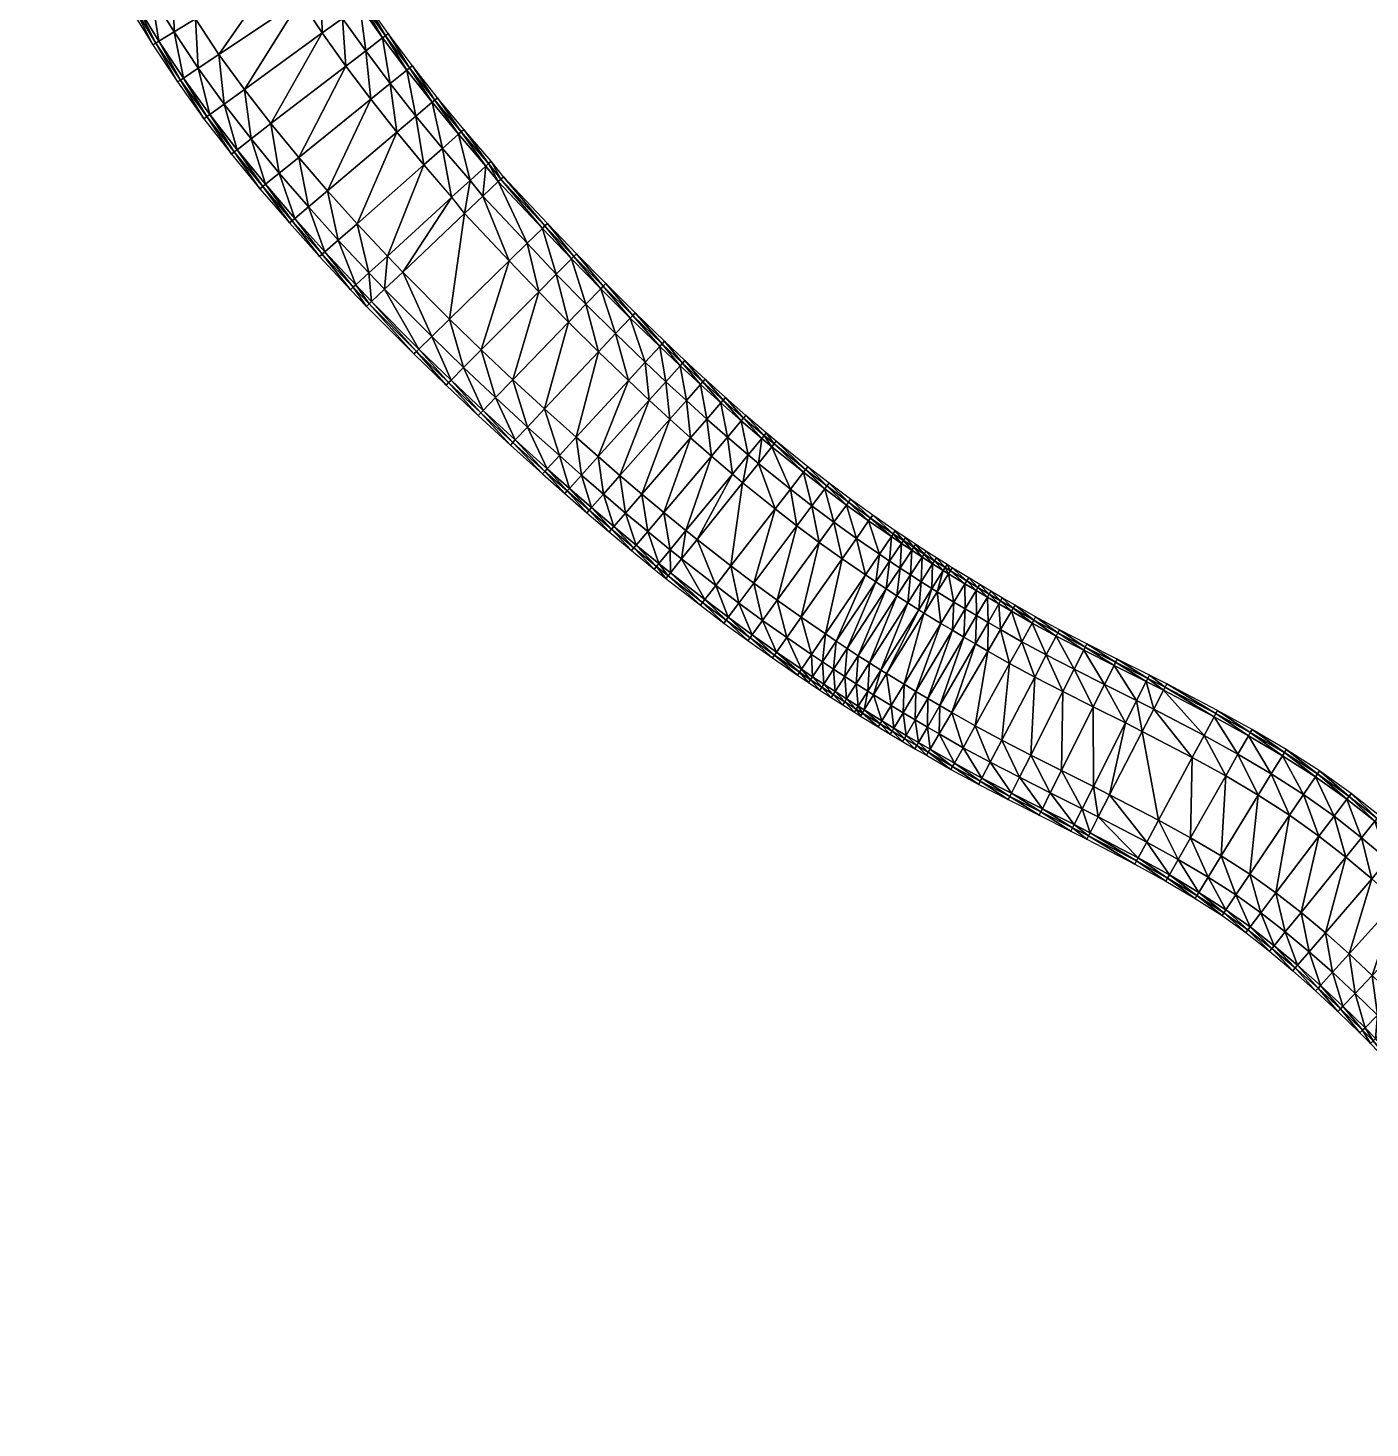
# Model space of a CAD drawing. Extents: x -796 to 2083, y -2726 to 2815.
# Drawn here: x 1285.7 to 1474.1, y -1359.8 to -1163.2 of the extents above; entities that cross this region are included whole.
import ezdxf

# ---------------------------------------------------------------- set-up
doc = ezdxf.new("R2010")
doc.units = 0
for name, color, linetype in [('MELLAHA04LEFTLOBANK', 82, 'CONTINUOUS'), ('MELLAHA04RIGHTLOBANK', 82, 'CONTINUOUS'), ('MELLAHA04TRACK', 82, 'CONTINUOUS')]:
    doc.layers.add(name, color=color, linetype=linetype)

msp = doc.modelspace()

# ---------------------------------------------------------------- meshes
at = {"layer": 'MELLAHA04LEFTLOBANK', "color": 82}
mesh = msp.add_polyface(dxfattribs=at)
corners = [(1326.569946, -1151.15979, 5.120836), (1326.815918, -1157.305298, 5.120939), (1329.312866, -1155.641479, 5.120939), (1324.014404, -1152.732178, 5.120836), (1323.90271, -1159.246338, 5.120939), (1321.033081, -1154.566528, 5.120836), (1330.145264, -1155.086914, 5.120939), (1332.645752, -1159.758301, 5.621047), (1333.050781, -1159.464844, 5.121047), (1329.729004, -1155.364136, 5.620939), (1332.240845, -1160.051636, 5.121047), (1329.811035, -1161.81189, 5.121047), (1326.976074, -1163.865479, 5.121047), (1335.851196, -1164.26062, 5.621167), (1336.248047, -1163.956299, 5.121167), (1335.454468, -1164.564941, 5.121167), (1333.074097, -1166.391113, 5.121167), (1330.296875, -1168.521729, 5.121167), (1339.242065, -1168.772827, 5.62129), (1339.631226, -1168.458862, 5.12129), (1338.852905, -1169.086914, 5.12129), (1336.518188, -1170.971191, 5.12129), (1333.794434, -1173.169434, 5.12129), (1342.794922, -1173.276855, 5.621415), (1343.17688, -1172.954102, 5.121415), (1342.412964, -1173.599487, 5.121415), (1340.121216, -1175.535767, 5.121415), (1337.44751, -1177.794678, 5.121415), (1346.490845, -1177.759766, 5.621542), (1346.866089, -1177.429199, 5.121542), (1346.115601, -1178.09021, 5.121542)]
mesh.append_faces([[corners[k] for k in face] for face in [(0, 1, 2), (3, 4, 1), (3, 5, 4), (6, 7, 8), (6, 9, 7), (9, 10, 7), (9, 2, 10), (2, 11, 10), (2, 1, 11), (1, 12, 11), (1, 4, 12), (8, 13, 14), (8, 7, 13), (7, 15, 13), (7, 10, 15), (10, 16, 15), (10, 11, 16), (11, 17, 16), (11, 12, 17), (14, 18, 19), (14, 13, 18), (13, 20, 18), (13, 15, 20), (15, 21, 20), (15, 16, 21), (16, 22, 21), (16, 17, 22), (19, 23, 24), (19, 18, 23), (18, 25, 23), (18, 20, 25), (20, 26, 25), (20, 21, 26), (21, 27, 26), (21, 22, 27), (24, 28, 29), (24, 23, 28), (23, 30, 28), (23, 25, 30)]])
mesh = msp.add_polyface(dxfattribs=at)
corners = [(1342.412964, -1173.599487, 5.121415), (1343.864258, -1180.07312, 5.121542), (1346.115601, -1178.09021, 5.121542), (1340.121216, -1175.535767, 5.121415), (1341.237549, -1182.386475, 5.121542), (1337.44751, -1177.794678, 5.121415), (1346.866089, -1177.429199, 5.121542), (1350.309814, -1182.208496, 5.621669), (1350.678711, -1181.871094, 5.121669), (1346.490845, -1177.759766, 5.621542), (1349.940918, -1182.546021, 5.121669), (1347.727173, -1184.570923, 5.121669), (1345.144531, -1186.93335, 5.121669), (1352.050781, -1184.389648, 5.620322), (1352.413818, -1184.045776, 5.120322), (1351.687744, -1184.733398, 5.120322), (1349.509521, -1186.796387, 5.120322), (1346.968262, -1189.203247, 5.120322), (1358.238525, -1190.956299, 5.621917), (1358.596069, -1190.606689, 5.121917), (1357.881104, -1191.305908, 5.121917), (1355.735962, -1193.40332, 5.121917), (1353.233398, -1195.850342, 5.121917), (1362.309082, -1195.232178, 5.622037), (1362.661377, -1194.877441, 5.122037), (1361.956665, -1195.587036, 5.122036), (1359.842651, -1197.715698, 5.122036), (1357.376343, -1200.199219, 5.122036), (1366.42395, -1199.428101, 5.622151), (1366.076538, -1199.787598, 5.122151)]
mesh.append_faces([[corners[k] for k in face] for face in [(0, 1, 2), (0, 3, 1), (3, 4, 1), (3, 5, 4), (6, 7, 8), (6, 9, 7), (9, 10, 7), (9, 2, 10), (2, 11, 10), (2, 1, 11), (1, 12, 11), (1, 4, 12), (8, 13, 14), (8, 7, 13), (7, 15, 13), (7, 10, 15), (10, 16, 15), (10, 11, 16), (11, 17, 16), (11, 12, 17), (14, 18, 19), (14, 13, 18), (13, 20, 18), (13, 15, 20), (15, 21, 20), (15, 16, 21), (16, 22, 21), (16, 17, 22), (19, 23, 24), (19, 18, 23), (18, 25, 23), (18, 20, 25), (20, 26, 25), (20, 21, 26), (21, 27, 26), (21, 22, 27), (24, 23, 28), (23, 25, 29)]])
mesh = msp.add_polyface(dxfattribs=at)
corners = [(1362.661377, -1194.877441, 5.122037), (1366.42395, -1199.428101, 5.622151), (1366.771484, -1199.068481, 5.122151), (1362.309082, -1195.232178, 5.622037), (1366.076538, -1199.787598, 5.122151), (1361.956665, -1195.587036, 5.122036), (1363.991577, -1201.944824, 5.122151), (1359.842651, -1197.715698, 5.122036), (1361.559204, -1204.461548, 5.122151), (1357.376343, -1200.199219, 5.122036), (1370.563477, -1203.532593, 5.62226), (1370.906372, -1203.168701, 5.12226), (1370.220459, -1203.896484, 5.12226), (1368.162842, -1206.079712, 5.12226), (1365.762329, -1208.626709, 5.12226), (1374.708008, -1207.5354, 5.622361), (1375.046753, -1207.167603, 5.122361), (1374.369385, -1207.903198, 5.122361), (1372.33728, -1210.110229, 5.122361), (1369.966553, -1212.685181, 5.122361), (1377.572144, -1210.237427, 5.622424), (1377.907471, -1209.866455, 5.122424), (1377.236938, -1210.608398, 5.122424), (1375.22522, -1212.833984, 5.122424), (1372.878174, -1215.430542, 5.122424), (1380.424927, -1212.872192, 5.622483), (1380.093506, -1213.24646, 5.122483), (1378.104736, -1215.492676, 5.122483), (1375.784546, -1218.113159, 5.122483), (1378.695313, -1220.736572, 5.122538), (1380.985962, -1218.090332, 5.122538)]
mesh.append_faces([[corners[k] for k in face] for face in [(0, 1, 2), (3, 4, 1), (5, 6, 4), (5, 7, 6), (7, 8, 6), (7, 9, 8), (2, 10, 11), (2, 1, 10), (1, 12, 10), (1, 4, 12), (4, 13, 12), (4, 6, 13), (6, 14, 13), (6, 8, 14), (11, 15, 16), (11, 10, 15), (10, 17, 15), (10, 12, 17), (12, 18, 17), (12, 13, 18), (13, 19, 18), (13, 14, 19), (16, 20, 21), (16, 15, 20), (15, 22, 20), (15, 17, 22), (17, 23, 22), (17, 18, 23), (18, 24, 23), (18, 19, 24), (21, 20, 25), (20, 22, 26), (22, 27, 26), (22, 23, 27), (23, 28, 27), (23, 24, 28), (27, 29, 30), (27, 28, 29)]])
mesh = msp.add_polyface(dxfattribs=at)
corners = [(1377.907471, -1209.866455, 5.122424), (1380.424927, -1212.872192, 5.622483), (1380.75647, -1212.497803, 5.122483), (1377.572144, -1210.237427, 5.622424), (1380.093506, -1213.24646, 5.122483), (1383.276733, -1215.44397, 5.622538), (1383.604004, -1215.065918, 5.122538), (1382.949463, -1215.822021, 5.122538), (1380.985962, -1218.090332, 5.122538), (1378.104736, -1215.492676, 5.122483), (1386.134888, -1217.954956, 5.622587), (1386.45752, -1217.572998, 5.122587), (1385.812378, -1218.337036, 5.122587), (1383.876953, -1220.629272, 5.122587), (1381.618896, -1223.303589, 5.122587), (1378.695313, -1220.736572, 5.122538), (1389.010254, -1220.409912, 5.622631), (1389.327759, -1220.023682, 5.122631), (1388.692749, -1220.796265, 5.122631), (1386.78772, -1223.11377, 5.122631), (1384.565063, -1225.817627, 5.122631), (1390.422119, -1221.581787, 5.62032), (1390.734253, -1221.191162, 5.12032), (1390.110107, -1221.972534, 5.12032), (1388.237549, -1224.316528, 5.12032), (1386.053101, -1227.051147, 5.12032), (1394.85083, -1225.167725, 5.6227), (1394.544556, -1225.562988, 5.1227), (1392.706787, -1227.934204, 5.1227), (1390.562744, -1230.700806, 5.1227), (1393.632813, -1233.076416, 5.122725)]
mesh.append_faces([[corners[k] for k in face] for face in [(0, 1, 2), (3, 4, 1), (2, 5, 6), (2, 1, 5), (1, 7, 5), (1, 4, 7), (4, 8, 7), (4, 9, 8), (6, 10, 11), (6, 5, 10), (5, 12, 10), (5, 7, 12), (7, 13, 12), (7, 8, 13), (8, 14, 13), (8, 15, 14), (11, 16, 17), (11, 10, 16), (10, 18, 16), (10, 12, 18), (12, 19, 18), (12, 13, 19), (13, 20, 19), (13, 14, 20), (17, 21, 22), (17, 16, 21), (16, 23, 21), (16, 18, 23), (18, 24, 23), (18, 19, 24), (19, 25, 24), (19, 20, 25), (22, 21, 26), (21, 23, 27), (23, 28, 27), (23, 24, 28), (24, 29, 28), (24, 25, 29), (28, 29, 30)]])
mesh = msp.add_polyface(dxfattribs=at)
corners = [(1390.734253, -1221.191162, 5.12032), (1394.85083, -1225.167725, 5.6227), (1395.157104, -1224.772461, 5.1227), (1390.422119, -1221.581787, 5.62032), (1394.544556, -1225.562988, 5.1227), (1397.835693, -1227.478394, 5.622725), (1398.135986, -1227.078491, 5.122725), (1397.535522, -1227.878174, 5.122725), (1395.734253, -1230.277344, 5.122725), (1392.706787, -1227.934204, 5.1227), (1393.632813, -1233.076416, 5.122725), (1400.876709, -1229.748657, 5.622744), (1401.170654, -1229.344116, 5.122744), (1400.582886, -1230.153198, 5.122744), (1398.819702, -1232.580444, 5.122744), (1396.762695, -1235.412354, 5.122744), (1403.983765, -1231.9823, 5.622755), (1404.270996, -1231.57312, 5.122755), (1403.696533, -1232.391602, 5.122755), (1401.972778, -1234.847046, 5.122755), (1399.96167, -1237.711792, 5.122755), (1407.166748, -1234.183594, 5.622758), (1407.447266, -1233.769653, 5.122758), (1406.88623, -1234.597412, 5.122758), (1405.203003, -1237.080811, 5.122758), (1403.239258, -1239.978027, 5.122758), (1406.64502, -1238.050781, 5.122757), (1404.702148, -1240.962158, 5.122757), (1406.181763, -1241.941895, 5.122757), (1408.103516, -1239.016724, 5.122757)]
mesh.append_faces([[corners[k] for k in face] for face in [(0, 1, 2), (3, 4, 1), (2, 5, 6), (2, 1, 5), (1, 7, 5), (1, 4, 7), (4, 8, 7), (4, 9, 8), (9, 10, 8), (6, 11, 12), (6, 5, 11), (5, 13, 11), (5, 7, 13), (7, 14, 13), (7, 8, 14), (8, 15, 14), (8, 10, 15), (12, 16, 17), (12, 11, 16), (11, 18, 16), (11, 13, 18), (13, 19, 18), (13, 14, 19), (14, 20, 19), (14, 15, 20), (17, 21, 22), (17, 16, 21), (16, 23, 21), (16, 18, 23), (18, 24, 23), (18, 19, 24), (19, 25, 24), (19, 20, 25), (23, 24, 26), (24, 27, 26), (24, 25, 27), (26, 28, 29), (26, 27, 28)]])
mesh = msp.add_polyface(dxfattribs=at)
corners = [(1407.447266, -1233.769653, 5.122758), (1408.587891, -1235.139648, 5.622757), (1408.865356, -1234.723633, 5.122757), (1407.166748, -1234.183594, 5.622758), (1408.310303, -1235.55542, 5.122757), (1406.88623, -1234.597412, 5.122758), (1406.64502, -1238.050781, 5.122757), (1410.025269, -1236.091431, 5.622757), (1410.299805, -1235.673584, 5.122757), (1409.750732, -1236.509277, 5.122757), (1408.103516, -1239.016724, 5.122757), (1411.47998, -1237.039795, 5.622757), (1411.751465, -1236.619873, 5.122757), (1411.208496, -1237.459595, 5.122757), (1409.579468, -1239.97876, 5.122757), (1407.678833, -1242.917847, 5.122757), (1412.952637, -1237.984619, 5.622756), (1413.221191, -1237.562866, 5.122756), (1412.684204, -1238.406494, 5.122756), (1411.073486, -1240.937378, 5.122756), (1414.44519, -1238.927124, 5.622756), (1414.710693, -1238.503418, 5.122756), (1414.17981, -1239.35083, 5.122756), (1412.587158, -1241.893311, 5.122756), (1415.178467, -1239.380859, 5.620315), (1415.440796, -1238.9552, 5.120315), (1414.916016, -1239.806519, 5.120315), (1413.341797, -1242.360229, 5.120315), (1417.489624, -1240.804199, 5.622756), (1417.749023, -1240.376709, 5.122756), (1417.230347, -1241.231689, 5.122756)]
mesh.append_faces([[corners[k] for k in face] for face in [(0, 1, 2), (0, 3, 1), (3, 4, 1), (3, 5, 4), (5, 6, 4), (2, 7, 8), (2, 1, 7), (1, 9, 7), (1, 4, 9), (4, 10, 9), (4, 6, 10), (8, 11, 12), (8, 7, 11), (7, 13, 11), (7, 9, 13), (9, 14, 13), (9, 10, 14), (10, 15, 14), (12, 16, 17), (12, 11, 16), (11, 18, 16), (11, 13, 18), (13, 19, 18), (13, 14, 19), (17, 20, 21), (17, 16, 20), (16, 22, 20), (16, 18, 22), (18, 23, 22), (18, 19, 23), (21, 24, 25), (21, 20, 24), (20, 26, 24), (20, 22, 26), (22, 27, 26), (25, 28, 29), (25, 24, 28), (24, 30, 28), (24, 26, 30)]])
mesh = msp.add_polyface(dxfattribs=at)
corners = [(1408.103516, -1239.016724, 5.122757), (1406.181763, -1241.941895, 5.122757), (1407.678833, -1242.917847, 5.122757), (1409.579468, -1239.97876, 5.122757), (1409.194214, -1243.890137, 5.122756), (1411.073486, -1240.937378, 5.122756), (1410.729126, -1244.859375, 5.122756), (1412.587158, -1241.893311, 5.122756), (1414.17981, -1239.35083, 5.122756), (1413.341797, -1242.360229, 5.120315), (1411.505127, -1245.3396, 5.120315), (1414.916016, -1239.806519, 5.120315), (1415.674316, -1243.796509, 5.122756), (1417.230347, -1241.231689, 5.122756), (1413.858887, -1246.78894, 5.122756), (1417.749023, -1240.376709, 5.122756), (1419.043945, -1241.739746, 5.622755), (1419.300293, -1241.310303, 5.122756), (1417.489624, -1240.804199, 5.622756), (1418.787598, -1242.168945, 5.122755), (1417.249756, -1244.744873, 5.122755), (1415.455688, -1247.75, 5.122755), (1420.62085, -1242.673706, 5.622755), (1420.874146, -1242.242676, 5.122755), (1420.367554, -1243.104858, 5.122755), (1418.8479, -1245.691406, 5.122755), (1417.074829, -1248.709106, 5.122755), (1422.220947, -1243.606445, 5.622755), (1421.970703, -1244.039307, 5.122755), (1420.468994, -1246.636475, 5.122755), (1418.717041, -1249.666382, 5.122754), (1422.227417, -1247.645874, 5.122754), (1420.449707, -1250.660767, 5.122754)]
mesh.append_faces([[corners[k] for k in face] for face in [(0, 1, 2), (3, 4, 5), (3, 2, 4), (5, 6, 7), (5, 4, 6), (8, 7, 9), (7, 10, 9), (7, 6, 10), (11, 12, 13), (11, 9, 12), (9, 14, 12), (9, 10, 14), (15, 16, 17), (15, 18, 16), (18, 19, 16), (18, 13, 19), (13, 20, 19), (13, 12, 20), (12, 21, 20), (12, 14, 21), (17, 22, 23), (17, 16, 22), (16, 24, 22), (16, 19, 24), (19, 25, 24), (19, 20, 25), (20, 26, 25), (20, 21, 26), (23, 22, 27), (22, 28, 27), (22, 24, 28), (24, 29, 28), (24, 25, 29), (25, 30, 29), (25, 26, 30), (28, 29, 31), (29, 32, 31), (29, 30, 32)]])
mesh = msp.add_polyface(dxfattribs=at)
corners = [(1420.874146, -1242.242676, 5.122755), (1422.220947, -1243.606445, 5.622755), (1422.471313, -1243.173584, 5.122755), (1424.005127, -1244.630859, 5.622754), (1424.259155, -1244.200195, 5.122754), (1423.751221, -1245.061646, 5.122754), (1421.970703, -1244.039307, 5.122755), (1422.227417, -1247.645874, 5.122754), (1426.897583, -1246.310181, 5.622755), (1427.140137, -1245.872803, 5.122755), (1426.654907, -1246.747437, 5.122755), (1425.199341, -1249.371094, 5.122755), (1423.501221, -1252.432129, 5.122755), (1420.449707, -1250.660767, 5.122754), (1430.259277, -1248.114868, 5.622756), (1430.490723, -1247.671631, 5.122756), (1430.027832, -1248.558105, 5.122756), (1428.639282, -1251.217529, 5.122756), (1427.019287, -1254.320313, 5.122755), (1434.125854, -1250.097412, 5.622756), (1434.35144, -1249.651123, 5.122756), (1433.900391, -1250.543579, 5.122756), (1432.546997, -1253.221069, 5.122756), (1430.96814, -1256.344727, 5.122756), (1438.378174, -1252.232178, 5.622756), (1438.601929, -1251.784912, 5.122756), (1438.154541, -1252.679321, 5.122756), (1436.812622, -1255.362427, 5.122756), (1435.24707, -1258.492798, 5.122756), (1439.761963, -1260.75647, 5.122755)]
mesh.append_faces([[corners[k] for k in face] for face in [(0, 1, 2), (2, 3, 4), (2, 1, 3), (1, 5, 3), (1, 6, 5), (6, 7, 5), (4, 8, 9), (4, 3, 8), (3, 10, 8), (3, 5, 10), (5, 11, 10), (5, 7, 11), (7, 12, 11), (7, 13, 12), (9, 14, 15), (9, 8, 14), (8, 16, 14), (8, 10, 16), (10, 17, 16), (10, 11, 17), (11, 18, 17), (11, 12, 18), (15, 19, 20), (15, 14, 19), (14, 21, 19), (14, 16, 21), (16, 22, 21), (16, 17, 22), (17, 23, 22), (17, 18, 23), (20, 24, 25), (20, 19, 24), (19, 26, 24), (19, 21, 26), (21, 27, 26), (21, 22, 27), (22, 28, 27), (22, 23, 28), (27, 28, 29)]])
mesh = msp.add_polyface(dxfattribs=at)
corners = [(1438.601929, -1251.784912, 5.122756), (1442.912354, -1254.505371, 5.622756), (1443.137329, -1254.05896, 5.122756), (1438.378174, -1252.232178, 5.622756), (1442.687256, -1254.951904, 5.122756), (1438.154541, -1252.679321, 5.122756), (1441.337158, -1257.630981, 5.122755), (1436.812622, -1255.362427, 5.122756), (1439.761963, -1260.75647, 5.122755), (1445.341797, -1255.734985, 5.620314), (1445.571045, -1255.290649, 5.120314), (1445.112427, -1256.179199, 5.120314), (1443.736206, -1258.845093, 5.120314), (1442.130615, -1261.9552, 5.120314), (1452.456055, -1259.447021, 5.622755), (1452.692627, -1259.006592, 5.122755), (1452.21936, -1259.887573, 5.122755), (1450.799438, -1262.530396, 5.122755), (1449.142944, -1265.61377, 5.122755), (1457.29541, -1262.117432, 5.622754), (1457.54248, -1261.682617, 5.122754), (1457.04834, -1262.552246, 5.122754), (1455.565918, -1265.160645, 5.122754), (1453.836426, -1268.203857, 5.122754), (1462.075195, -1264.931396, 5.622754), (1461.814087, -1265.35791, 5.122754), (1460.247803, -1267.917236, 5.122754), (1458.42041, -1270.903076, 5.122754)]
mesh.append_faces([[corners[k] for k in face] for face in [(0, 1, 2), (0, 3, 1), (3, 4, 1), (3, 5, 4), (5, 6, 4), (5, 7, 6), (7, 8, 6), (2, 9, 10), (2, 1, 9), (1, 11, 9), (1, 4, 11), (4, 12, 11), (4, 6, 12), (6, 13, 12), (6, 8, 13), (10, 14, 15), (10, 9, 14), (9, 16, 14), (9, 11, 16), (11, 17, 16), (11, 12, 17), (12, 18, 17), (12, 13, 18), (15, 19, 20), (15, 14, 19), (14, 21, 19), (14, 16, 21), (16, 22, 21), (16, 17, 22), (17, 23, 22), (17, 18, 23), (20, 19, 24), (19, 25, 24), (19, 21, 25), (21, 26, 25), (21, 22, 26), (22, 27, 26), (22, 23, 27)]])
mesh = msp.add_polyface(dxfattribs=at)
corners = [(1457.54248, -1261.682617, 5.122754), (1462.075195, -1264.931396, 5.622754), (1462.336182, -1264.504883, 5.122754), (1466.723877, -1267.907837, 5.622753), (1467.003052, -1267.49292, 5.122753), (1466.44458, -1268.322754, 5.122753), (1461.814087, -1265.35791, 5.122754), (1464.769165, -1270.8125, 5.122753), (1460.247803, -1267.917236, 5.122754), (1462.814575, -1273.717041, 5.122753), (1458.42041, -1270.903076, 5.122754), (1471.164185, -1271.074463, 5.622753), (1471.466187, -1270.675781, 5.122753), (1470.862183, -1271.473022, 5.122753), (1469.049927, -1273.864868, 5.122753), (1466.935791, -1276.655396, 5.122753), (1475.112183, -1274.172974, 5.622753), (1475.42688, -1273.784424, 5.122753), (1474.797485, -1274.561646, 5.122753), (1472.909546, -1276.893555, 5.122753), (1470.706909, -1279.614014, 5.122753), (1478.911377, -1277.342529, 5.622753), (1479.237061, -1276.963135, 5.122753), (1478.585571, -1277.721924, 5.122753), (1476.630981, -1279.998169, 5.122753), (1474.350586, -1282.653809, 5.122753), (1482.582153, -1280.581787, 5.622753), (1482.24646, -1280.952393, 5.122753), (1480.232422, -1283.17627, 5.122753), (1477.882813, -1285.77063, 5.122753), (1481.315918, -1288.957031, 5.122753)]
mesh.append_faces([[corners[k] for k in face] for face in [(0, 1, 2), (2, 3, 4), (2, 1, 3), (1, 5, 3), (1, 6, 5), (6, 7, 5), (6, 8, 7), (8, 9, 7), (8, 10, 9), (4, 11, 12), (4, 3, 11), (3, 13, 11), (3, 5, 13), (5, 14, 13), (5, 7, 14), (7, 15, 14), (7, 9, 15), (12, 16, 17), (12, 11, 16), (11, 18, 16), (11, 13, 18), (13, 19, 18), (13, 14, 19), (14, 20, 19), (14, 15, 20), (17, 21, 22), (17, 16, 21), (16, 23, 21), (16, 18, 23), (18, 24, 23), (18, 19, 24), (19, 25, 24), (19, 20, 25), (22, 21, 26), (21, 23, 27), (23, 24, 28), (24, 29, 28), (24, 25, 29), (28, 29, 30)]])
at = {"layer": 'MELLAHA04RIGHTLOBANK', "color": 82}
mesh = msp.add_polyface(dxfattribs=at)
corners = [(1289.364136, -1139.060303, 5.620323), (1291.467041, -1144.5354, 5.120323), (1291.91748, -1144.318359, 5.620323), (1297.77356, -1141.497192, 5.120323), (1296.083984, -1145.745728, 5.120323), (1299.208252, -1144.167603, 5.120323), (1294.620361, -1143.016235, 5.120323), (1293.852417, -1146.872925, 5.120323), (1292.36792, -1144.101318, 5.120323), (1293.406128, -1147.098389, 5.620323), (1292.959839, -1147.323853, 5.120323), (1300.054688, -1153.412598, 5.120323), (1303.141113, -1151.761475, 5.120323), (1297.850098, -1154.591919, 5.120323), (1297.40918, -1154.827759, 5.620323), (1296.968262, -1155.063721, 5.120323), (1303.012695, -1158.577515, 5.120323), (1306.051636, -1156.840454, 5.120323), (1300.841919, -1159.818359, 5.120323), (1300.407715, -1160.066406, 5.620323), (1299.973633, -1160.314575, 5.120323), (1306.170166, -1163.711548, 5.120323), (1309.151489, -1161.877197, 5.120323), (1304.040649, -1165.021851, 5.120323), (1303.614746, -1165.283936, 5.620323), (1303.188721, -1165.545898, 5.120323), (1309.555664, -1168.80603, 5.120323), (1312.46875, -1166.86499, 5.120323), (1307.474854, -1170.192627, 5.120323), (1307.058594, -1170.469849, 5.620323), (1306.642456, -1170.747192, 5.120323)]
mesh.append_faces([[corners[k] for k in face] for face in [(0, 1, 2), (3, 4, 5), (3, 6, 4), (6, 7, 4), (6, 8, 7), (8, 9, 7), (8, 2, 9), (2, 10, 9), (2, 1, 10), (5, 11, 12), (5, 4, 11), (4, 13, 11), (4, 7, 13), (7, 14, 13), (7, 9, 14), (9, 15, 14), (9, 10, 15), (12, 16, 17), (12, 11, 16), (11, 18, 16), (11, 13, 18), (13, 19, 18), (13, 14, 19), (14, 20, 19), (14, 15, 20), (17, 21, 22), (17, 16, 21), (16, 23, 21), (16, 18, 23), (18, 24, 23), (18, 19, 24), (19, 25, 24), (19, 20, 25), (22, 26, 27), (22, 21, 26), (21, 23, 28), (23, 24, 29), (24, 25, 30)]])
mesh = msp.add_polyface(dxfattribs=at)
corners = [(1306.170166, -1163.711548, 5.120323), (1307.474854, -1170.192627, 5.120323), (1309.555664, -1168.80603, 5.120323), (1304.040649, -1165.021851, 5.120323), (1307.058594, -1170.469849, 5.620323), (1303.614746, -1165.283936, 5.620323), (1306.642456, -1170.747192, 5.120323), (1312.46875, -1166.86499, 5.120323), (1313.194946, -1173.848633, 5.120323), (1316.029785, -1171.795044, 5.120323), (1311.170044, -1175.31543, 5.120323), (1310.765137, -1175.608765, 5.620323), (1310.360107, -1175.902222, 5.120323), (1316.990112, -1178.730103, 5.120322), (1319.767334, -1176.599609, 5.120323), (1315.00647, -1180.251953, 5.120322), (1314.609741, -1180.556274, 5.620322), (1314.212891, -1180.860718, 5.120322), (1320.939697, -1183.543823, 5.120322), (1323.663452, -1181.345581, 5.120322), (1318.994019, -1185.114014, 5.120322), (1318.60498, -1185.427979, 5.620322), (1318.21582, -1185.742065, 5.120322), (1325.026001, -1188.289307, 5.120322), (1323.116211, -1189.902832, 5.120322), (1322.734253, -1190.225464, 5.620322), (1322.352295, -1190.548218, 5.120322), (1327.353027, -1194.614502, 5.120322), (1326.977783, -1194.945068, 5.620322), (1326.602539, -1195.275513, 5.120322)]
mesh.append_faces([[corners[k] for k in face] for face in [(0, 1, 2), (3, 4, 1), (5, 6, 4), (7, 8, 9), (7, 2, 8), (2, 10, 8), (2, 1, 10), (1, 11, 10), (1, 4, 11), (4, 12, 11), (4, 6, 12), (9, 13, 14), (9, 8, 13), (8, 15, 13), (8, 10, 15), (10, 16, 15), (10, 11, 16), (11, 17, 16), (11, 12, 17), (14, 18, 19), (14, 13, 18), (13, 20, 18), (13, 15, 20), (15, 21, 20), (15, 16, 21), (16, 22, 21), (16, 17, 22), (19, 18, 23), (18, 24, 23), (18, 20, 24), (20, 25, 24), (20, 21, 25), (21, 26, 25), (21, 22, 26), (23, 24, 27), (24, 25, 28), (25, 29, 28), (25, 26, 29)]])
mesh = msp.add_polyface(dxfattribs=at)
corners = [(1323.663452, -1181.345581, 5.120322), (1325.026001, -1188.289307, 5.120322), (1327.699707, -1186.030396, 5.120322), (1329.229248, -1192.962158, 5.120322), (1331.855957, -1190.648804, 5.120322), (1327.353027, -1194.614502, 5.120322), (1323.116211, -1189.902832, 5.120322), (1326.977783, -1194.945068, 5.620322), (1333.529663, -1197.558105, 5.120322), (1336.112305, -1195.195679, 5.120322), (1331.684937, -1199.245605, 5.120322), (1331.31604, -1199.583008, 5.620322), (1330.947021, -1199.920532, 5.120322), (1326.602539, -1195.275513, 5.120322), (1335.725098, -1199.851685, 5.120322), (1338.266357, -1197.444824, 5.120322), (1333.909912, -1201.570801, 5.120322), (1333.546875, -1201.914673, 5.620322), (1333.183838, -1202.258545, 5.120322), (1342.342896, -1206.498901, 5.120322), (1344.845459, -1204.052002, 5.120322), (1340.555298, -1208.246826, 5.120322), (1340.197754, -1208.596313, 5.620322), (1339.840332, -1208.945923, 5.120322), (1346.816162, -1210.833008, 5.120322), (1349.282471, -1208.349487, 5.120322), (1345.054443, -1212.606934, 5.120322), (1344.702148, -1212.961792, 5.620322), (1344.349854, -1213.316528, 5.120322), (1351.307373, -1215.068604, 5.120322), (1353.739868, -1212.55188, 5.120322)]
mesh.append_faces([[corners[k] for k in face] for face in [(0, 1, 2), (2, 3, 4), (2, 1, 3), (1, 5, 3), (6, 7, 5), (4, 8, 9), (4, 3, 8), (3, 10, 8), (3, 5, 10), (5, 11, 10), (5, 7, 11), (7, 12, 11), (7, 13, 12), (9, 14, 15), (9, 8, 14), (8, 16, 14), (8, 10, 16), (10, 17, 16), (10, 11, 17), (11, 18, 17), (11, 12, 18), (15, 19, 20), (15, 14, 19), (14, 21, 19), (14, 16, 21), (16, 22, 21), (16, 17, 22), (17, 23, 22), (17, 18, 23), (20, 24, 25), (20, 19, 24), (19, 26, 24), (19, 21, 26), (21, 27, 26), (21, 22, 27), (22, 28, 27), (22, 23, 28), (25, 29, 30), (25, 24, 29)]])
mesh = msp.add_polyface(dxfattribs=at)
corners = [(1346.816162, -1210.833008, 5.120322), (1349.570068, -1216.866333, 5.120322), (1351.307373, -1215.068604, 5.120322), (1345.054443, -1212.606934, 5.120322), (1349.222534, -1217.22583, 5.620321), (1344.702148, -1212.961792, 5.620322), (1348.875, -1217.585449, 5.120321), (1344.349854, -1213.316528, 5.120322), (1353.739868, -1212.55188, 5.120322), (1355.797363, -1219.200073, 5.120321), (1358.197876, -1216.652954, 5.120321), (1354.082642, -1221.019409, 5.120321), (1353.739746, -1221.383301, 5.620321), (1353.396729, -1221.747192, 5.120321), (1360.265869, -1223.221191, 5.120321), (1362.636597, -1220.64624, 5.120321), (1358.57251, -1225.060303, 5.120321), (1358.233765, -1225.428223, 5.620321), (1357.895142, -1225.796021, 5.120321), (1363.361938, -1225.958496, 5.120321), (1365.708862, -1223.362061, 5.120321), (1361.685425, -1227.813232, 5.120321), (1361.35022, -1228.184082, 5.620321), (1361.014893, -1228.555054, 5.120321), (1366.457275, -1228.647461, 5.120321), (1364.799927, -1230.519165, 5.120321), (1364.468506, -1230.893555, 5.620321), (1364.137085, -1231.267822, 5.120321), (1367.269165, -1233.936401, 5.120321)]
mesh.append_faces([[corners[k] for k in face] for face in [(0, 1, 2), (0, 3, 1), (3, 4, 1), (3, 5, 4), (5, 6, 4), (5, 7, 6), (8, 9, 10), (8, 2, 9), (2, 11, 9), (2, 1, 11), (1, 12, 11), (1, 4, 12), (4, 13, 12), (4, 6, 13), (10, 14, 15), (10, 9, 14), (9, 16, 14), (9, 11, 16), (11, 17, 16), (11, 12, 17), (12, 18, 17), (12, 13, 18), (15, 19, 20), (15, 14, 19), (14, 21, 19), (14, 16, 21), (16, 22, 21), (16, 17, 22), (17, 23, 22), (17, 18, 23), (20, 19, 24), (19, 25, 24), (19, 21, 25), (21, 26, 25), (21, 22, 26), (22, 27, 26), (22, 23, 27), (26, 27, 28)]])
mesh = msp.add_polyface(dxfattribs=at)
corners = [(1365.708862, -1223.362061, 5.120321), (1366.457275, -1228.647461, 5.120321), (1368.777466, -1226.026855, 5.120321), (1369.559814, -1231.290161, 5.120321), (1371.850586, -1228.643799, 5.120321), (1367.923584, -1233.180298, 5.120321), (1364.799927, -1230.519165, 5.120321), (1367.596436, -1233.55835, 5.620321), (1364.468506, -1230.893555, 5.620321), (1367.269165, -1233.936401, 5.120321), (1372.679443, -1233.890991, 5.12032), (1374.9375, -1231.216675, 5.12032), (1371.066528, -1235.80127, 5.12032), (1370.744019, -1236.183228, 5.62032), (1370.421387, -1236.565308, 5.12032), (1375.823608, -1236.452148, 5.12032), (1378.046143, -1233.748291, 5.12032), (1374.236084, -1238.383423, 5.12032), (1373.918579, -1238.769775, 5.62032), (1373.601074, -1239.156006, 5.12032), (1377.423706, -1237.736328, 5.120319), (1379.608154, -1235.001709, 5.12032), (1375.863281, -1239.689697, 5.120319), (1375.55127, -1240.080322, 5.620319), (1375.239136, -1240.470947, 5.120319), (1382.21875, -1241.467285, 5.120319), (1380.687378, -1243.443359, 5.120319), (1380.381104, -1243.838623, 5.620319), (1380.074707, -1244.233765, 5.120319)]
mesh.append_faces([[corners[k] for k in face] for face in [(0, 1, 2), (2, 3, 4), (2, 1, 3), (1, 5, 3), (1, 6, 5), (6, 7, 5), (6, 8, 7), (8, 9, 7), (4, 10, 11), (4, 3, 10), (3, 12, 10), (3, 5, 12), (5, 13, 12), (5, 7, 13), (7, 14, 13), (7, 9, 14), (11, 15, 16), (11, 10, 15), (10, 17, 15), (10, 12, 17), (12, 18, 17), (12, 13, 18), (13, 19, 18), (13, 14, 19), (16, 20, 21), (16, 15, 20), (15, 22, 20), (15, 17, 22), (17, 23, 22), (17, 18, 23), (18, 24, 23), (18, 19, 24), (21, 20, 25), (20, 26, 25), (20, 22, 26), (22, 27, 26), (22, 23, 27), (23, 28, 27), (23, 24, 28)]])
mesh = msp.add_polyface(dxfattribs=at)
corners = [(1379.608154, -1235.001709, 5.12032), (1382.21875, -1241.467285, 5.120319), (1384.362793, -1238.700684, 5.120319), (1385.486206, -1243.927002, 5.120318), (1387.587646, -1241.128052, 5.120318), (1383.985107, -1245.92627, 5.120318), (1380.687378, -1243.443359, 5.120319), (1383.684937, -1246.326172, 5.620318), (1380.381104, -1243.838623, 5.620319), (1383.384644, -1246.726074, 5.120318), (1380.074707, -1244.233765, 5.120319), (1388.811035, -1246.358887, 5.120317), (1390.868164, -1243.5271, 5.120317), (1387.341797, -1248.381714, 5.120317), (1387.047852, -1248.786255, 5.620317), (1386.754028, -1249.190796, 5.120317), (1392.20166, -1248.765991, 5.120317), (1394.212646, -1245.901245, 5.120317), (1390.765259, -1250.812256, 5.120317), (1390.477905, -1251.221436, 5.620317), (1390.190674, -1251.630737, 5.120317), (1395.666138, -1251.151123, 5.120316), (1397.629883, -1248.253906, 5.120316), (1394.263428, -1253.220581, 5.120316), (1393.98291, -1253.634521, 5.620316), (1393.702393, -1254.04834, 5.120316), (1395.821899, -1254.268677, 5.120316), (1395.544312, -1254.68457, 5.620316), (1395.266846, -1255.100464, 5.120316)]
mesh.append_faces([[corners[k] for k in face] for face in [(0, 1, 2), (2, 3, 4), (2, 1, 3), (1, 5, 3), (1, 6, 5), (6, 7, 5), (6, 8, 7), (8, 9, 7), (8, 10, 9), (4, 11, 12), (4, 3, 11), (3, 13, 11), (3, 5, 13), (5, 14, 13), (5, 7, 14), (7, 15, 14), (7, 9, 15), (12, 16, 17), (12, 11, 16), (11, 18, 16), (11, 13, 18), (13, 19, 18), (13, 14, 19), (14, 20, 19), (14, 15, 20), (17, 21, 22), (17, 16, 21), (16, 23, 21), (16, 18, 23), (18, 24, 23), (18, 19, 24), (19, 25, 24), (19, 20, 25), (21, 23, 26), (23, 27, 26), (23, 24, 27), (24, 28, 27), (24, 25, 28)]])
mesh = msp.add_polyface(dxfattribs=at)
corners = [(1397.629883, -1248.253906, 5.120316), (1397.209717, -1252.189209, 5.120316), (1399.152466, -1249.277954, 5.120316), (1395.666138, -1251.151123, 5.120316), (1395.821899, -1254.268677, 5.120316), (1398.77063, -1253.2229, 5.120315), (1400.692383, -1250.297607, 5.120316), (1397.397949, -1255.312256, 5.120315), (1397.123413, -1255.730225, 5.620315), (1395.544312, -1254.68457, 5.620316), (1396.848877, -1256.148071, 5.120315), (1395.266846, -1255.100464, 5.120316), (1400.349487, -1254.252075, 5.120315), (1402.25, -1251.312988, 5.120315), (1398.991943, -1256.35144, 5.120315), (1398.720459, -1256.77124, 5.620315), (1398.448975, -1257.191162, 5.120315), (1401.947144, -1255.277222, 5.120315), (1403.826416, -1252.324463, 5.120315), (1400.604858, -1257.386353, 5.120315), (1400.336426, -1257.808105, 5.620315), (1400.067993, -1258.22998, 5.120315), (1403.563599, -1256.297974, 5.120314), (1405.421631, -1253.331909, 5.120314), (1402.23645, -1258.416626, 5.120314), (1404.388672, -1256.813843, 5.120314), (1406.225342, -1253.834473, 5.120314), (1403.076782, -1258.942017, 5.120314), (1406.85791, -1258.328979, 5.120314), (1408.67334, -1255.336548, 5.120314), (1408.536621, -1259.339355, 5.120313), (1410.330811, -1256.334229, 5.120313)]
mesh.append_faces([[corners[k] for k in face] for face in [(0, 1, 2), (0, 3, 1), (3, 4, 1), (2, 5, 6), (2, 1, 5), (1, 7, 5), (1, 4, 7), (4, 8, 7), (4, 9, 8), (9, 10, 8), (9, 11, 10), (6, 12, 13), (6, 5, 12), (5, 14, 12), (5, 7, 14), (7, 15, 14), (7, 8, 15), (8, 16, 15), (8, 10, 16), (13, 17, 18), (13, 12, 17), (12, 19, 17), (12, 14, 19), (14, 20, 19), (14, 15, 20), (15, 21, 20), (15, 16, 21), (18, 22, 23), (18, 17, 22), (17, 24, 22), (17, 19, 24), (23, 25, 26), (23, 22, 25), (22, 27, 25), (22, 24, 27), (26, 28, 29), (26, 25, 28), (29, 30, 31), (29, 28, 30)]])
mesh = msp.add_polyface(dxfattribs=at)
corners = [(1400.604858, -1257.386353, 5.120315), (1401.970947, -1258.840332, 5.620314), (1402.23645, -1258.416626, 5.120314), (1400.336426, -1257.808105, 5.620315), (1401.705566, -1259.264038, 5.120314), (1400.067993, -1258.22998, 5.120315), (1402.814331, -1259.367676, 5.620314), (1403.076782, -1258.942017, 5.120314), (1402.552002, -1259.793213, 5.120314), (1404.388672, -1256.813843, 5.120314), (1405.561279, -1260.466431, 5.120313), (1406.85791, -1258.328979, 5.120314), (1405.30188, -1260.893921, 5.620313), (1405.04248, -1261.321411, 5.120313), (1407.255127, -1261.485962, 5.120313), (1408.536621, -1259.339355, 5.120313), (1406.998779, -1261.915283, 5.620313), (1406.742432, -1262.344604, 5.120313), (1410.330811, -1256.334229, 5.120313), (1410.237305, -1260.34668, 5.120313), (1412.010254, -1257.328979, 5.120313), (1408.970825, -1262.502197, 5.120313), (1408.717529, -1262.93335, 5.620313), (1408.464233, -1263.364502, 5.120313), (1411.960693, -1261.351318, 5.120312), (1410.709229, -1263.515503, 5.120312), (1410.458984, -1263.948364, 5.620312), (1410.208618, -1264.381226, 5.120312), (1412.070313, -1264.871826, 5.620312), (1411.816284, -1265.30249, 5.120312)]
mesh.append_faces([[corners[k] for k in face] for face in [(0, 1, 2), (0, 3, 1), (3, 4, 1), (3, 5, 4), (2, 6, 7), (2, 1, 6), (1, 8, 6), (1, 4, 8), (9, 10, 11), (9, 7, 10), (7, 12, 10), (7, 6, 12), (6, 13, 12), (6, 8, 13), (11, 14, 15), (11, 10, 14), (10, 16, 14), (10, 12, 16), (12, 17, 16), (12, 13, 17), (18, 19, 20), (18, 15, 19), (15, 21, 19), (15, 14, 21), (14, 22, 21), (14, 16, 22), (16, 23, 22), (16, 17, 23), (20, 19, 24), (19, 25, 24), (19, 21, 25), (21, 26, 25), (21, 22, 26), (22, 27, 26), (22, 23, 27), (25, 26, 28), (26, 29, 28), (26, 27, 29)]])
mesh = msp.add_polyface(dxfattribs=at)
corners = [(1412.010254, -1257.328979, 5.120313), (1411.960693, -1261.351318, 5.120312), (1413.712646, -1258.321289, 5.120313), (1413.593994, -1262.287598, 5.120312), (1415.371826, -1259.272705, 5.120312), (1412.324219, -1264.441162, 5.120312), (1410.709229, -1263.515503, 5.120312), (1412.070313, -1264.871826, 5.620312), (1416.952393, -1264.236694, 5.120313), (1418.650513, -1261.175659, 5.120313), (1415.739502, -1266.423096, 5.120313), (1415.496826, -1266.860352, 5.620313), (1415.254272, -1267.297607, 5.120313), (1411.816284, -1265.30249, 5.120312), (1420.772095, -1266.285645, 5.120313), (1422.391968, -1263.182861, 5.120314), (1419.61499, -1268.501831, 5.120313), (1419.383545, -1268.945068, 5.620313), (1419.1521, -1269.388306, 5.120313), (1424.87915, -1268.390991, 5.120314), (1426.45813, -1265.267334, 5.120314), (1423.751465, -1270.622192, 5.120314), (1423.525879, -1271.068359, 5.620314), (1423.300293, -1271.514648, 5.120314), (1429.209351, -1270.564697, 5.120314), (1430.774902, -1267.434326, 5.120314), (1428.091064, -1272.800537, 5.120314), (1427.867432, -1273.247803, 5.620314), (1427.643677, -1273.694946, 5.120314), (1432.112305, -1275.935547, 5.120313)]
mesh.append_faces([[corners[k] for k in face] for face in [(0, 1, 2), (2, 3, 4), (2, 1, 3), (1, 5, 3), (1, 6, 5), (6, 7, 5), (4, 8, 9), (4, 3, 8), (3, 10, 8), (3, 5, 10), (5, 11, 10), (5, 7, 11), (7, 12, 11), (7, 13, 12), (9, 14, 15), (9, 8, 14), (8, 16, 14), (8, 10, 16), (10, 17, 16), (10, 11, 17), (11, 18, 17), (11, 12, 18), (15, 19, 20), (15, 14, 19), (14, 21, 19), (14, 16, 21), (16, 22, 21), (16, 17, 22), (17, 23, 22), (17, 18, 23), (20, 24, 25), (20, 19, 24), (19, 26, 24), (19, 21, 26), (21, 27, 26), (21, 22, 27), (22, 28, 27), (22, 23, 28), (27, 28, 29)]])
mesh = msp.add_polyface(dxfattribs=at)
corners = [(1430.774902, -1267.434326, 5.120314), (1433.6875, -1272.809937, 5.120313), (1435.262695, -1269.684448, 5.120314), (1429.209351, -1270.564697, 5.120314), (1432.562378, -1275.04248, 5.120313), (1428.091064, -1272.800537, 5.120314), (1432.337402, -1275.489014, 5.620313), (1427.867432, -1273.247803, 5.620314), (1432.112305, -1275.935547, 5.120313), (1435.937744, -1273.951294, 5.120313), (1437.543213, -1270.841187, 5.120313), (1434.790894, -1276.172729, 5.120313), (1434.561523, -1276.617065, 5.620313), (1434.332153, -1277.061401, 5.120313), (1442.754639, -1277.504517, 5.120313), (1444.411133, -1274.421143, 5.120313), (1441.571289, -1279.706909, 5.120313), (1441.334717, -1280.147461, 5.620313), (1441.098022, -1280.587891, 5.120312), (1447.166504, -1279.939819, 5.120312), (1448.896118, -1276.896606, 5.120312), (1445.931152, -1282.113525, 5.120312), (1445.684082, -1282.548218, 5.620312), (1445.437012, -1282.98291, 5.120312), (1451.373291, -1282.417603, 5.120312), (1450.067993, -1284.550293, 5.120312), (1449.807007, -1284.976929, 5.620312), (1449.545898, -1285.403442, 5.120312)]
mesh.append_faces([[corners[k] for k in face] for face in [(0, 1, 2), (0, 3, 1), (3, 4, 1), (3, 5, 4), (5, 6, 4), (5, 7, 6), (7, 8, 6), (2, 9, 10), (2, 1, 9), (1, 11, 9), (1, 4, 11), (4, 12, 11), (4, 6, 12), (6, 13, 12), (6, 8, 13), (10, 14, 15), (10, 9, 14), (9, 16, 14), (9, 11, 16), (11, 17, 16), (11, 12, 17), (12, 18, 17), (12, 13, 18), (15, 19, 20), (15, 14, 19), (14, 21, 19), (14, 16, 21), (16, 22, 21), (16, 17, 22), (17, 23, 22), (17, 18, 23), (20, 19, 24), (19, 25, 24), (19, 21, 25), (21, 26, 25), (21, 22, 26), (22, 27, 26), (22, 23, 27)]])
mesh = msp.add_polyface(dxfattribs=at)
corners = [(1448.896118, -1276.896606, 5.120312), (1451.373291, -1282.417603, 5.120312), (1453.200684, -1279.431885, 5.120312), (1455.276611, -1284.918701, 5.120311), (1457.231323, -1282.014038, 5.120312), (1453.880493, -1286.993408, 5.120311), (1450.067993, -1284.550293, 5.120312), (1453.601318, -1287.408325, 5.620311), (1449.807007, -1284.976929, 5.620312), (1453.322021, -1287.823242, 5.120311), (1449.545898, -1285.403442, 5.120312), (1458.782593, -1287.416626, 5.120311), (1460.896851, -1284.626221, 5.120311), (1457.272461, -1289.40979, 5.120311), (1456.970459, -1289.808472, 5.620311), (1456.668457, -1290.207031, 5.120311), (1462.212646, -1290.105469, 5.120311), (1464.415161, -1287.38501, 5.120311), (1460.639282, -1292.048706, 5.120311), (1460.324585, -1292.437378, 5.620311), (1460.01001, -1292.82605, 5.120311), (1465.556641, -1292.89502, 5.120311), (1467.837036, -1290.23938, 5.120311), (1463.927856, -1294.79187, 5.120311), (1463.602051, -1295.171265, 5.620311), (1463.276245, -1295.550659, 5.120311), (1467.142944, -1297.628784, 5.120311), (1468.821289, -1295.775635, 5.120311), (1466.807251, -1297.999512, 5.620311), (1466.471558, -1298.370117, 5.120311)]
mesh.append_faces([[corners[k] for k in face] for face in [(0, 1, 2), (2, 3, 4), (2, 1, 3), (1, 5, 3), (1, 6, 5), (6, 7, 5), (6, 8, 7), (8, 9, 7), (8, 10, 9), (4, 11, 12), (4, 3, 11), (3, 13, 11), (3, 5, 13), (5, 14, 13), (5, 7, 14), (7, 15, 14), (7, 9, 15), (12, 16, 17), (12, 11, 16), (11, 18, 16), (11, 13, 18), (13, 19, 18), (13, 14, 19), (14, 20, 19), (14, 15, 20), (17, 21, 22), (17, 16, 21), (16, 23, 21), (16, 18, 23), (18, 24, 23), (18, 19, 24), (19, 25, 24), (19, 20, 25), (21, 26, 27), (21, 23, 26), (23, 28, 26), (23, 24, 28), (24, 29, 28), (24, 25, 29)]])
mesh = msp.add_polyface(dxfattribs=at)
corners = [(1467.837036, -1290.23938, 5.120311), (1468.821289, -1295.775635, 5.120311), (1471.171021, -1293.181274, 5.120311), (1465.556641, -1292.89502, 5.120311), (1472.018799, -1298.743286, 5.120311), (1474.429565, -1296.205566, 5.120311), (1470.296753, -1300.555908, 5.120311), (1467.142944, -1297.628784, 5.120311), (1469.952393, -1300.918335, 5.620311), (1466.807251, -1297.999512, 5.620311), (1469.608032, -1301.280884, 5.120311), (1466.471558, -1298.370117, 5.120311), (1475.161621, -1301.794189, 5.120311), (1477.625122, -1299.307861, 5.120311), (1473.401855, -1303.57019, 5.120311), (1473.049927, -1303.925415, 5.620311), (1472.697998, -1304.28064, 5.120311), (1476.690186, -1303.331665, 5.120311), (1479.198486, -1300.890503, 5.120311), (1474.89856, -1305.075317, 5.120311), (1474.540161, -1305.424072, 5.620311), (1474.181885, -1305.772827, 5.120311), (1481.329834, -1308.127197, 5.120311), (1483.875, -1305.724609, 5.120311), (1479.511841, -1309.843384, 5.120311), (1479.148193, -1310.186646, 5.620311), (1478.784668, -1310.529785, 5.120311), (1484.378906, -1311.399414, 5.120311), (1486.953369, -1309.02832, 5.120311), (1482.539917, -1313.093018, 5.120311), (1482.172119, -1313.431763, 5.620311)]
mesh.append_faces([[corners[k] for k in face] for face in [(0, 1, 2), (0, 3, 1), (2, 4, 5), (2, 1, 4), (1, 6, 4), (1, 7, 6), (7, 8, 6), (7, 9, 8), (9, 10, 8), (9, 11, 10), (5, 12, 13), (5, 4, 12), (4, 14, 12), (4, 6, 14), (6, 15, 14), (6, 8, 15), (8, 16, 15), (8, 10, 16), (13, 17, 18), (13, 12, 17), (12, 19, 17), (12, 14, 19), (14, 20, 19), (14, 15, 20), (15, 21, 20), (15, 16, 21), (18, 22, 23), (18, 17, 22), (17, 24, 22), (17, 19, 24), (19, 25, 24), (19, 20, 25), (20, 26, 25), (20, 21, 26), (23, 27, 28), (23, 22, 27), (22, 29, 27), (22, 24, 29), (24, 25, 30)]])
at = {"layer": 'MELLAHA04TRACK', "color": 82}
mesh = msp.add_polyface(dxfattribs=at)
corners = [(1299.29834, -1109.154785, 5.120324), (1285.650391, -1115.378174, 5.120324), (1301.708618, -1114.502197, 5.120324), (1288.042236, -1120.647095, 5.120324), (1304.050049, -1119.776611, 5.120324), (1290.421997, -1125.894409, 5.120324), (1306.353027, -1124.97583, 5.120324), (1292.817871, -1131.119141, 5.120324), (1308.647705, -1130.098022, 5.120323), (1295.258789, -1136.320679, 5.120323), (1310.963379, -1135.1427, 5.120323), (1297.77356, -1141.497192, 5.120323), (1312.146973, -1137.632202, 5.120323), (1299.208252, -1144.167603, 5.120323), (1315.777344, -1145.001465, 5.120323), (1303.141113, -1151.761475, 5.120323), (1318.335083, -1149.819336, 5.120323), (1306.051636, -1156.840454, 5.120323), (1321.033569, -1154.566284, 5.120323), (1309.151489, -1161.877197, 5.120323), (1323.90332, -1159.245972, 5.120323), (1312.46875, -1166.86499, 5.120323), (1326.976685, -1163.86499, 5.120323), (1316.029785, -1171.795044, 5.120323), (1330.297607, -1168.52124, 5.120323), (1319.767334, -1176.599609, 5.120323), (1333.795166, -1173.168823, 5.120322), (1323.663452, -1181.345581, 5.120322), (1337.448364, -1177.793945, 5.120322), (1327.699707, -1186.030396, 5.120322), (1341.238403, -1182.38562, 5.120322), (1331.855957, -1190.648804, 5.120322), (1345.14563, -1186.932495, 5.120322), (1336.112305, -1195.195679, 5.120322), (1346.968262, -1189.203247, 5.120322), (1338.266357, -1197.444824, 5.120322), (1353.234619, -1195.849121, 5.120322), (1344.845459, -1204.052002, 5.120322), (1357.377563, -1200.197998, 5.120322), (1349.282471, -1208.349487, 5.120322), (1361.560425, -1204.460205, 5.120322), (1353.739868, -1212.55188, 5.120322), (1365.763672, -1208.625366, 5.120322), (1358.197876, -1216.652954, 5.120321), (1369.968018, -1212.683594, 5.120321), (1362.636597, -1220.64624, 5.120321), (1372.879639, -1215.428955, 5.120321), (1365.708862, -1223.362061, 5.120321), (1375.786011, -1218.11145, 5.120321), (1368.777466, -1226.026855, 5.120321), (1378.696777, -1220.734863, 5.120321), (1371.850586, -1228.643799, 5.120321), (1381.620361, -1223.301758, 5.12032), (1374.9375, -1231.216675, 5.12032), (1384.56665, -1225.815918, 5.12032), (1378.046143, -1233.748291, 5.12032), (1385.967896, -1227.040283, 5.12032), (1379.608154, -1235.001709, 5.12032), (1390.564209, -1230.698853, 5.120319), (1384.362793, -1238.700684, 5.120319), (1393.634277, -1233.074463, 5.120318), (1387.587646, -1241.128052, 5.120318), (1396.76416, -1235.4104, 5.120318), (1390.868164, -1243.5271, 5.120317), (1399.963135, -1237.709717, 5.120317), (1394.212646, -1245.901245, 5.120317), (1403.240601, -1239.976074, 5.120317), (1397.629883, -1248.253906, 5.120316), (1404.703491, -1240.960083, 5.120316), (1399.152466, -1249.277954, 5.120316), (1406.183105, -1241.939819, 5.120316), (1400.692383, -1250.297607, 5.120316), (1407.680176, -1242.915771, 5.120316), (1402.25, -1251.312988, 5.120315), (1409.195557, -1243.888062, 5.120315), (1403.826416, -1252.324463, 5.120315), (1410.730469, -1244.8573, 5.120315), (1405.421631, -1253.331909, 5.120314), (1411.473022, -1245.321899, 5.120315), (1406.225342, -1253.834473, 5.120314), (1413.860107, -1246.786865, 5.120314), (1408.67334, -1255.336548, 5.120314), (1415.456909, -1247.747925, 5.120314), (1410.330811, -1256.334229, 5.120313), (1417.07605, -1248.707031, 5.120313), (1412.010254, -1257.328979, 5.120313), (1418.718262, -1249.664307, 5.120313), (1413.712646, -1258.321289, 5.120313), (1420.450928, -1250.658691, 5.120313), (1415.371826, -1259.272705, 5.120312), (1423.502441, -1252.429932, 5.120313), (1418.650513, -1261.175659, 5.120313), (1427.020508, -1254.318115, 5.120314), (1422.391968, -1263.182861, 5.120314), (1430.969238, -1256.342529, 5.120314), (1426.45813, -1265.267334, 5.120314), (1435.248169, -1258.490601, 5.120314), (1430.774902, -1267.434326, 5.120314), (1439.763062, -1260.754272, 5.120314), (1435.262695, -1269.684448, 5.120314), (1442.130615, -1261.9552, 5.120314), (1437.543213, -1270.841187, 5.120313), (1449.144043, -1265.611572, 5.120313), (1444.411133, -1274.421143, 5.120313), (1453.837646, -1268.20166, 5.120313), (1448.896118, -1276.896606, 5.120312), (1458.421753, -1270.900879, 5.120312), (1453.200684, -1279.431885, 5.120312), (1462.815918, -1273.715088, 5.120312), (1457.231323, -1282.014038, 5.120312), (1466.937256, -1276.65332, 5.120312), (1460.896851, -1284.626221, 5.120311), (1470.708496, -1279.612061, 5.120312), (1464.415161, -1287.38501, 5.120311), (1474.352295, -1282.651855, 5.120311), (1467.837036, -1290.23938, 5.120311), (1477.884399, -1285.768799, 5.120311), (1471.171021, -1293.181274, 5.120311), (1481.317627, -1288.955322, 5.120311), (1474.429565, -1296.205566, 5.120311), (1484.663818, -1292.203857, 5.120311), (1477.625122, -1299.307861, 5.120311), (1486.365112, -1293.915894, 5.120311), (1479.198486, -1300.890503, 5.120311), (1491.146973, -1298.859985, 5.120311), (1483.875, -1305.724609, 5.120311), (1494.309326, -1302.253784, 5.120311), (1486.953369, -1309.02832, 5.120311), (1497.435425, -1305.682495, 5.120311), (1490.016846, -1312.388184, 5.120311), (1500.538452, -1309.139893, 5.120311), (1493.077271, -1315.798096, 5.120311), (1503.632446, -1312.621582, 5.120311), (1496.145142, -1319.250488, 5.12031), (1506.742676, -1316.195679, 5.120311), (1499.140503, -1322.692993, 5.12031), (1509.788452, -1319.824951, 5.12031), (1502.071777, -1326.185791, 5.12031), (1512.768433, -1323.507324, 5.12031), (1504.939209, -1329.729126, 5.12031), (1515.681396, -1327.241455, 5.12031), (1507.742554, -1333.322632, 5.12031), (1518.5271, -1331.026611, 5.12031), (1510.480957, -1336.965088, 5.12031), (1519.971436, -1333.013428, 5.12031), (1511.820557, -1338.807495, 5.12031), (1524.013428, -1338.746094, 5.12031), (1515.760254, -1344.393555, 5.12031), (1526.65271, -1342.678711, 5.12031), (1518.299927, -1348.177734, 5.12031), (1529.22168, -1346.658325, 5.12031), (1520.772217, -1352.007568, 5.12031), (1531.719971, -1350.684448, 5.12031), (1523.176392, -1355.881958, 5.12031), (1534.161011, -1354.780762, 5.120312), (1525.497437, -1359.775146, 5.120312)]
mesh.append_faces([[corners[k] for k in face] for face in [(0, 3, 2), (0, 1, 3), (2, 5, 4), (2, 3, 5), (4, 7, 6), (4, 5, 7), (6, 9, 8), (6, 7, 9), (8, 11, 10), (8, 9, 11), (10, 13, 12), (10, 11, 13), (12, 15, 14), (12, 13, 15), (14, 17, 16), (14, 15, 17), (16, 19, 18), (16, 17, 19), (18, 21, 20), (18, 19, 21), (20, 23, 22), (20, 21, 23), (22, 25, 24), (22, 23, 25), (24, 27, 26), (24, 25, 27), (26, 29, 28), (26, 27, 29), (28, 31, 30), (28, 29, 31), (30, 33, 32), (30, 31, 33), (32, 35, 34), (32, 33, 35), (34, 37, 36), (34, 35, 37), (36, 39, 38), (36, 37, 39), (38, 41, 40), (38, 39, 41), (40, 43, 42), (40, 41, 43), (42, 45, 44), (42, 43, 45), (44, 47, 46), (44, 45, 47), (46, 49, 48), (46, 47, 49), (48, 51, 50), (48, 49, 51), (50, 53, 52), (50, 51, 53), (52, 55, 54), (52, 53, 55), (54, 57, 56), (54, 55, 57), (56, 59, 58), (56, 57, 59), (58, 61, 60), (58, 59, 61), (60, 63, 62), (60, 61, 63), (62, 65, 64), (62, 63, 65), (64, 67, 66), (64, 65, 67), (66, 69, 68), (66, 67, 69), (68, 71, 70), (68, 69, 71), (70, 73, 72), (70, 71, 73), (72, 75, 74), (72, 73, 75), (74, 77, 76), (74, 75, 77), (76, 79, 78), (76, 77, 79), (78, 81, 80), (78, 79, 81), (80, 83, 82), (80, 81, 83), (82, 85, 84), (82, 83, 85), (84, 87, 86), (84, 85, 87), (86, 89, 88), (86, 87, 89), (88, 91, 90), (88, 89, 91), (90, 93, 92), (90, 91, 93), (92, 95, 94), (92, 93, 95), (94, 97, 96), (94, 95, 97), (96, 99, 98), (96, 97, 99), (98, 101, 100), (98, 99, 101), (100, 103, 102), (100, 101, 103), (102, 105, 104), (102, 103, 105), (104, 107, 106), (104, 105, 107), (106, 109, 108), (106, 107, 109), (108, 111, 110), (108, 109, 111), (110, 113, 112), (110, 111, 113), (112, 115, 114), (112, 113, 115), (114, 117, 116), (114, 115, 117), (116, 119, 118), (116, 117, 119), (118, 121, 120), (118, 119, 121), (120, 123, 122), (120, 121, 123), (122, 125, 124), (122, 123, 125), (124, 127, 126), (124, 125, 127), (126, 129, 128), (126, 127, 129), (128, 131, 130), (128, 129, 131), (130, 133, 132), (130, 131, 133), (132, 135, 134), (132, 133, 135), (134, 137, 136), (134, 135, 137), (136, 139, 138), (136, 137, 139), (138, 141, 140), (138, 139, 141), (140, 143, 142), (140, 141, 143), (142, 145, 144), (142, 143, 145), (144, 147, 146), (144, 145, 147), (146, 149, 148), (146, 147, 149), (148, 151, 150), (148, 149, 151), (150, 153, 152), (150, 151, 153), (152, 155, 154), (152, 153, 155)]])

doc.saveas('drawing.dxf')
